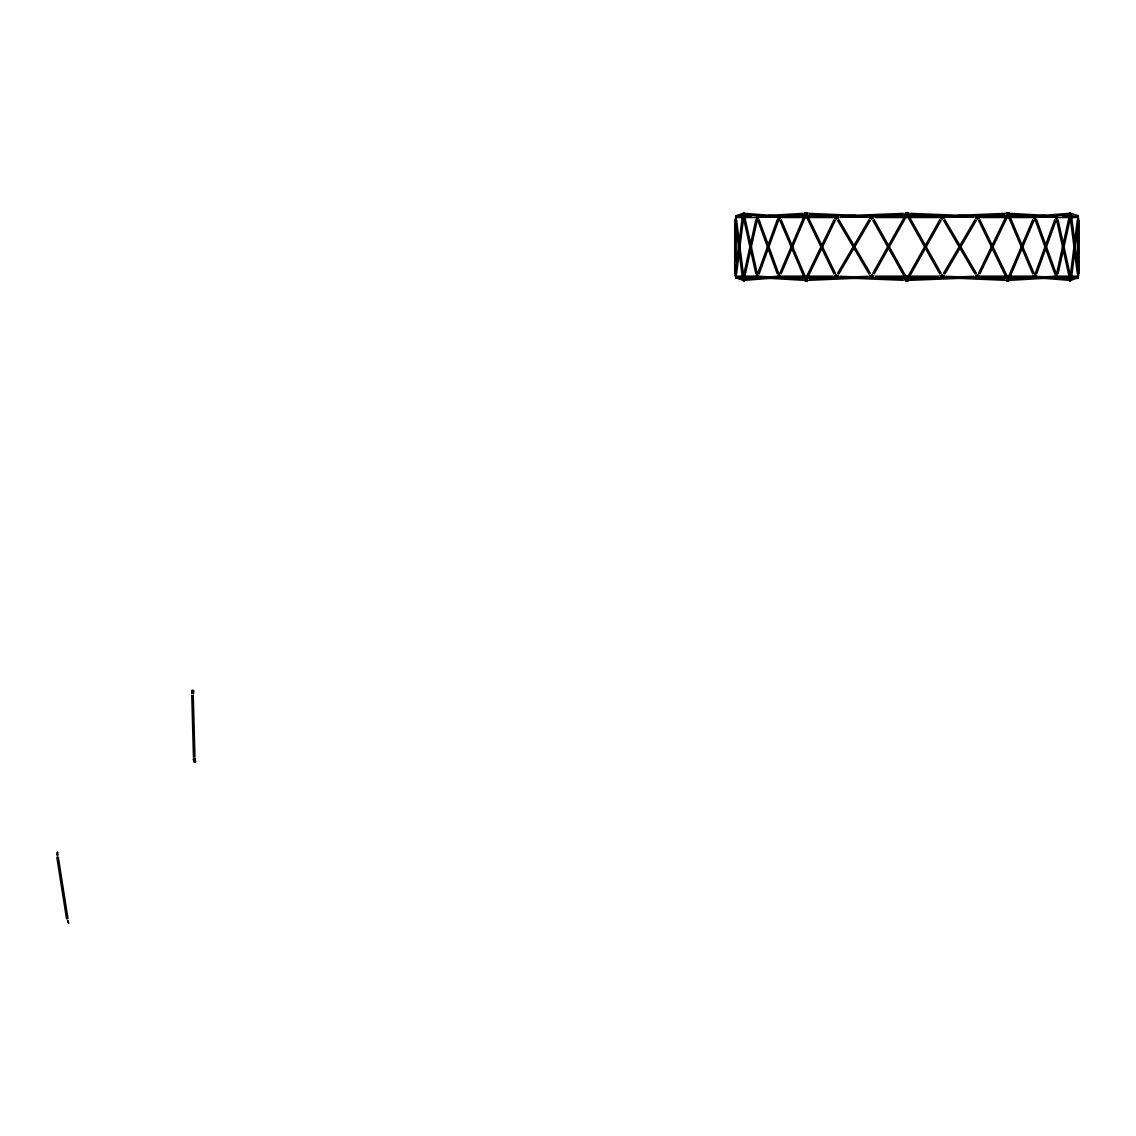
<?xml version="1.0" encoding="UTF-8"?>
<svg xmlns="http://www.w3.org/2000/svg" width="1136" height="1136" viewBox="0 0 1136 1136"><rect width="100%" height="100%" fill="white"/><g stroke="black" fill="none" stroke-linecap="round" stroke-linejoin="round"><path stroke-width="1.5" d="M743.285 279.073L743.413 278.334M743.313 279.115L744.265 278.576C741.609 279.271 744.96 282.963 744.279 279.328M1070.396 216.138C1069.743 207.973 1070.069 218.751 1070.581 214.25M1070.694 214.037L1070.865 215.102L1070.41 213.454M743.271 215.315L743.37 216.124L743.966 215.229M743.753 214.363C743.37 215.457 744.534 210.515 743.498 216.01M1070.623 278.363L1070.197 278.05M1070.254 279.825L1069.629 280.308L1069.998 278.533M1070.538 213.17C1068.891 211.594 1070.098 215.215 1070.197 215.627M743.512 216.138L743.91 212.773L743.356 216.124M1069.714 280.436L1069.587 279.584M1069.771 280.138L1070.538 277.553L1070.197 280.663M736.142 215.726L735.674 218.68M743.64 280.791L743.611 279.697M1078.036 275.665C1079.342 272.739 1076.729 283.105 1078.447 274.77L1077.78 278.164L1078.405 276.261M57.453 855.649L57.467 852.369L57.581 855.536M744.265 214.548C745.131 212.858 743.029 212.262 743.327 214.25M743.086 214.832C742.717 213.923 744.946 212.475 743.498 213.085M1070.14 280.933L1070.907 278.561L1070.538 280.62L1069.629 280.606L1070.453 280.493M736.029 276.091L736.014 278.206L735.475 274.77L736.085 278.192L735.844 275.778M735.645 277.184L735.461 274.77L735.972 278.206L736.057 276.389L743.2 278.845M736.128 276.857L735.716 277.511M1078.121 218.268L1077.965 215.485L1078.419 218.907L1077.908 215.812L1077.78 216.82M1070.623 214.605C1073.279 217.842 1078.66 215.386 1078.405 217.416M1078.163 217.459L1078.078 216.365M835.173 216.82L835.173 216.564A1.718 1.519 -68.2 0 0 834.889 215.769L837.53 216.025A1.647 1.463 -68.2 0 1 837.317 217.729L836.877 218.226A1.718 1.562 -69.6 0 0 836.394 218.907L835.258 216.38M870.02 217.572A1.718 1.647 -53.7 0 0 870.247 217.047L870.275 216.479A1.718 1.647 -53.7 0 0 870.077 215.726L872.86 216.067M943.704 277.695A1.661 1.59 -53.7 0 1 943.59 277.17L943.647 276.659M941.034 277.61L943.86 277.965A1.718 1.647 -53.7 0 1 943.633 277.198L943.633 276.943M744.137 280.294L743.356 277.553L744.478 280.223M1069.771 213.341L1070.084 214.903M735.972 216.209L735.929 217.927M735.83 218.126L735.603 218.936L735.83 216.337M735.659 218.396L735.801 216.578L736.043 217.445M1078.391 275.721L1078.007 277.638L1078.405 275.295M1078.263 276.233L1077.624 277.638M735.872 216.593L735.858 217.8M743.285 214.775L736.1 217.331M1006.482 278.817A1.661 1.349 -71.1 0 1 1006.567 279.328L1006.595 279.868A1.661 1.349 -71.1 0 1 1006.382 280.379M744.265 280.422C742.901 282.126 742.93 275.863 743.867 278.334M780.489 217.075L780.531 216.564A1.718 1.179 -76.3 0 1 780.744 215.741M806.858 214.917L806.716 215.059A1.647 1.278 -72.8 0 0 807.029 213.057L804.728 213.057A1.775 1.377 -72.8 0 1 804.984 213.866L804.927 214.335A1.775 1.377 -72.8 0 1 804.572 215.215A1.661 1.278 -72.8 0 0 804.927 214.335M1008.995 280.351A1.661 1.278 -72.8 0 1 1008.924 279.839L1008.924 279.584M1033.533 276.63L1033.476 277.141A1.647 1.122 -79 0 0 1033.547 277.738A1.647 1.037 -77 0 1 1033.987 275.736L1034.342 275.423A1.718 1.164 -79 0 0 1034.64 274.742L1035.336 277.34A1.647 1.122 -79 0 1 1034.172 278.206L1033.32 275.75L1034.129 278.192M871.937 215.457L873.456 217.927A1.661 1.619 -52.8 0 0 872.618 217.998L872.164 218.254A1.718 1.676 -52.8 0 0 871.681 218.936L870.417 216.323M943.491 277.354L943.547 277.17A1.647 1.605 -52.8 0 1 941.758 278.178L940.452 275.75A1.718 1.676 -52.8 0 0 941.261 275.707L944.087 275.949A1.661 1.59 -53.7 0 0 943.689 276.687M735.603 276.971L736.114 277.525M735.915 276.602L735.603 274.742M1078.206 218.552L1078.036 215.84L1078.362 217.061M1077.652 216.181L1078.348 217.359M1055.543 276.943L1055.443 276.659A1.661 0.866 -78.2 0 0 1055.401 276.162M1077.851 277.596L1077.95 277.88M743.285 278.59L743.768 280.99M1070.368 280.308L1070.396 277.539L1069.416 280.62M1078.277 274.742L1077.794 278.192L1078.362 276.091M192.367 693.074A1.718 1.406 89.4 0 0 191.728 693.329L192.012 690.432M191.728 693.329L191.927 690.518A1.647 1.349 89.4 0 1 193.603 690.716L193.39 693.528M1078.405 218.524L1077.823 215.485L1078.433 217.572M837.97 215.954A1.661 1.519 -64.8 0 0 837.814 216.479L837.871 217.019A1.661 1.519 -64.8 0 0 838.027 217.516M838.027 276.162A1.661 1.519 64.8 0 0 837.871 276.659L837.814 277.198A1.661 1.519 64.8 0 0 837.97 277.724M977.67 218.68A1.661 1.491 71.6 0 1 977.968 218.268L978.508 217.771A1.647 1.505 64.8 0 0 978.479 216.067L975.781 215.698A1.718 1.576 64.8 0 1 976.094 216.479L976.037 217.019A1.718 1.576 64.8 0 1 975.781 217.771L978.408 217.913A1.661 1.491 71.6 0 1 979.104 217.927L977.556 215.471M976.122 216.735L976.094 216.99A1.661 1.519 64.8 0 1 975.938 217.487M873.158 216.82L873.158 216.536A1.718 1.676 -44.6 0 1 873.513 215.755M943.704 215.925A1.718 1.647 53.7 0 0 943.59 216.479L943.647 217.019A1.718 1.647 53.7 0 0 944.059 217.743A1.718 1.661 56.6 0 0 943.235 217.956L940.395 217.814A1.661 1.619 44.6 0 0 940.75 217.047L940.75 216.536A1.661 1.619 44.6 0 0 940.58 216.025M905.463 214.335L905.463 213.809A1.661 1.633 -11.1 0 0 905.136 213.071L908.062 213.199M908.062 278.76A1.647 1.619 11.1 0 1 908.062 280.478L905.122 280.62A1.661 1.633 11.1 0 0 905.463 279.839L905.463 279.328A1.661 1.633 11.1 0 0 905.293 278.817M757.3 274.77L758.266 277.354A1.647 0.781 80.8 0 1 757.698 278.206L758.507 275.821A1.775 0.909 80.3 0 1 758.053 275.693L757.684 275.452A1.661 0.838 80.3 0 1 757.456 275.026M1070.566 280.081L1070.865 278.718L1069.643 278.576L1069.97 280.975L1069.686 279.783M778.657 217.899L778.501 217.729A1.647 1.122 -76.3 0 1 778.685 216.01L778.842 215.84A1.647 1.122 -76.3 0 0 778.657 217.899A1.661 1.079 -79 0 0 778.16 217.856A1.661 1.051 -77 0 0 778.472 217.033L778.458 216.479A1.718 1.093 -77 0 0 778.387 215.698L780.29 215.925A1.647 1.037 -77 0 1 779.921 217.942L779.566 218.254A1.718 1.164 -79 0 0 779.154 218.907A1.661 1.079 -79 0 0 778.941 218.254L778.572 217.956A1.718 1.122 -79 0 0 778.046 217.828A1.718 1.093 -77 0 0 778.373 217.019M1035.464 277.724A1.661 1.051 -77 0 1 1035.45 277.198L1035.421 276.659M735.12 273.549L742.234 217.132M736.582 273.748L743.682 217.331M1070.226 276.346L1074.102 245.575M1074.528 242.153L1077.326 219.93M1071.674 276.545L1074.699 252.604M1075.125 249.182L1078.135 225.255M756.548 217.8L757.982 217.899A1.647 0.767 -78.8 0 0 758.323 215.883L756.888 215.769A1.775 0.824 -78.8 0 1 756.917 216.578L756.832 217.047A1.775 0.824 -78.8 0 1 756.519 217.899L758.039 215.485A1.647 0.838 -80.3 0 0 757.016 216.564L757.357 218.907A1.775 0.909 -80.3 0 1 757.698 218.197L757.982 217.899A1.775 0.909 -80.3 0 1 758.436 217.771L757.996 215.471M1056.906 277.298L1057.076 276.63A1.775 0.824 -78.8 0 1 1057.247 275.75M871.596 215.471L869.864 217.828L872.533 217.913A1.647 1.576 -53.7 0 0 872.803 215.925L872.803 215.925M941.375 275.764L941.275 275.665A1.661 1.619 -52.8 0 1 940.509 275.778M744.279 214.335L744.435 213.625M758.479 216.763L758.521 216.507A1.718 0.895 -78.2 0 1 758.791 215.684L757.073 216.053A1.647 0.852 -78.2 0 0 756.874 217.771L757.187 218.126M1055.571 276.687A1.718 0.895 -78.2 0 0 1055.472 275.949L1056.949 275.679A1.718 0.824 -80.8 0 0 1057.332 275.764L1056.267 278.221A1.647 0.781 -80.8 0 1 1055.642 277.354L1055.429 276.914M745.074 278.817L758.294 277.653M780.361 277.184L780.418 277.113A1.775 1.221 76.3 0 0 780.673 277.78M1035.407 215.741A1.661 1.051 77 0 0 1035.336 216.493L1035.535 216.99A1.718 1.093 77 0 0 1035.876 217.714A1.718 1.122 79 0 0 1035.35 217.927L1035.081 218.098A1.718 1.122 79 0 0 1034.839 218.907L1033.618 216.38M1077.922 215.499L1078.078 218.126M978.849 276.63L978.735 277.113A1.661 1.477 -68.2 0 0 978.834 277.638M757.03 277.979A1.775 0.824 78.8 0 0 757.059 277.17L757.357 274.77A1.775 0.909 80.3 0 0 757.769 275.395M756.888 276.886L757.485 274.742M1057.005 215.67A1.775 0.824 78.8 0 0 1056.977 216.451L1056.892 216.564A1.647 0.838 80.3 0 0 1055.869 215.485L1057.204 217.927A1.718 0.824 80.8 0 0 1056.835 217.998L1056.863 217.942A1.647 0.852 78.2 0 0 1056.636 215.925L1056.835 216.053A1.647 0.852 78.2 0 1 1057.034 217.771L1056.636 218.268A1.718 0.824 80.8 0 0 1056.48 218.936L1056.892 216.564A1.718 0.795 78.8 0 1 1056.878 215.755L1055.117 215.726A1.718 0.895 78.2 0 1 1055.387 216.507L1056.608 218.907M1056.551 218.907L1056.906 216.38M743.356 214.065L743.64 213.128M743.37 276.275L750.172 245.49M750.939 242.082L755.852 219.844M744.79 276.616L757.272 220.199M1056.636 273.478L1069.104 217.061M1058.056 273.833L1070.538 217.402M1035.478 276.943L1035.535 276.687A1.661 1.051 -77 0 1 1035.876 275.963L1033.987 275.736A1.718 1.164 -79 0 1 1033.291 275.778A1.718 1.179 -76.3 0 1 1033.419 276.616L1033.377 277.113A1.718 1.179 -76.3 0 1 1033.121 277.809M836.281 274.77L837.757 277.17A1.647 1.477 71.6 0 1 837.417 277.766A1.647 1.463 68.2 0 0 837.275 275.764L837.346 275.934M780.276 277.61L780.176 277.78A1.647 1.079 79 0 0 780.318 277.127M735.787 275.736L735.929 276.36M807.142 280.138L807.341 279.328A1.661 1.349 71.1 0 1 807.341 278.845M1006.766 213.54L1008.072 216.124A1.775 1.406 75.3 0 1 1008.427 215.428L1008.74 215.201A1.775 1.406 75.3 0 1 1009.478 215.059L1007.859 212.688M1034.257 215.457L1033.32 217.927A1.718 1.164 79 0 1 1034.016 217.998L1035.876 217.714L1034.442 215.471L1035.762 217.856A1.661 1.079 79 0 0 1035.237 217.97A1.647 1.122 76.3 0 0 1035.038 215.883L1035.223 216.01A1.647 1.122 76.3 0 1 1035.407 217.729L1034.967 218.254A1.661 1.079 79 0 0 1034.782 218.666M1035.464 216.493L1034.754 218.907A1.718 1.164 79 0 0 1034.356 218.268L1033.902 218.013A1.647 1.037 77 0 1 1033.618 215.925L1035.521 215.698A1.718 1.093 77 0 0 1035.436 216.451L1034.64 218.936L1033.476 216.564A1.718 1.179 76.3 0 0 1033.164 215.769L1035.137 215.854M743.824 214.903L744.208 213.738M1069.842 279.073L1070.907 278.604M835.017 277.809A1.718 1.519 68.2 0 0 835.187 277.141L836.451 274.742A1.718 1.562 69.6 0 0 836.891 275.409L837.346 275.693A1.661 1.505 69.6 0 0 837.786 275.849M743.157 215.059C742.83 212.489 746.04 213.213 743.043 215.102M1069.899 280.961L1070.538 278.448M757.755 273.449L777.28 219.674M759.104 274.003L778.643 220.214M837.63 277.354L837.757 277.17A1.718 1.576 64.8 0 0 838.027 277.695M976.264 216.323L976.151 216.507A1.661 1.519 64.8 0 0 975.881 215.982M1035.265 273.449L1054.804 219.674M1036.614 274.003L1056.153 220.214M908.516 215.073A1.718 1.704 6.7 0 0 907.948 215.187L907.479 215.485A1.718 1.704 6.7 0 0 906.982 216.124L905.648 213.54M905.846 278.774L908.772 278.604A1.661 1.633 -11.1 0 0 908.445 279.342L908.26 280.138M873.002 277.298L873.186 276.602A1.718 1.676 44.6 0 1 873.485 275.835A1.775 1.732 52.8 0 1 872.604 275.65L872.377 275.565M941.971 215.457L940.452 217.927A1.718 1.676 52.8 0 1 941.275 218.013L944.087 217.714L942.468 215.485A1.647 1.59 56.6 0 0 940.807 216.564L940.906 216.38M57.311 855.039L57.425 852.256M804.828 280.436A1.718 1.335 72.8 0 0 804.899 279.896L805.949 277.539M806.347 281.004L807.511 278.547A1.718 1.392 74.6 0 1 806.716 278.462L806.347 278.221A1.718 1.392 74.6 0 1 805.836 277.539A1.661 1.306 75.3 0 1 805.495 278.221L805.339 278.363M1008.867 214.903L1006.382 215.102L1007.348 212.702A1.647 1.335 74.6 0 1 1008.882 213.724L1008.967 213.696A1.775 1.377 72.8 0 1 1009.18 212.943L1006.851 213.199M1008.995 213.213A1.775 1.377 72.8 0 0 1008.91 213.767L1007.944 216.138A1.661 1.349 74.6 0 0 1007.561 215.457L1007.092 215.229M757.272 215.925L757.144 215.897A1.647 0.852 -78.2 0 0 757.045 217.942A1.718 0.824 -80.8 0 0 756.69 217.927L757.584 215.485M757.3 218.907L758.266 216.323A1.647 0.781 -80.8 0 0 757.698 215.471A1.647 0.781 -80.8 0 1 758.408 216.507L758.465 217.019A1.718 0.895 -78.2 0 0 758.564 217.743L756.917 217.913M757.428 218.936L758.337 216.536M1055.358 277.724A1.661 0.866 -78.2 0 0 1055.514 277.198L1056.608 274.77A1.718 0.824 -80.8 0 0 1056.75 275.409M778.501 275.934L778.657 275.764A1.647 1.122 76.3 0 0 778.87 277.795L778.685 277.667M1035.35 217.885L1033.277 217.814M779.807 273.393L803.791 216.976M781.17 273.904L805.154 217.487M905.463 214.321A1.661 1.633 -11.1 0 1 905.136 215.045L908.062 214.903M906.429 278.192L905.96 278.618A1.647 1.619 -11.1 0 0 905.946 280.606L908.772 280.62A1.775 1.747 -11.1 0 1 908.431 279.811M1008.754 276.19L1032.738 219.759M1010.117 276.701L1034.101 220.285M978.65 277.298L978.792 276.602A1.661 1.477 -68.2 0 1 979.161 275.863A1.718 1.548 -71.6 0 1 978.352 275.65L978.153 275.551M807.384 279.811A1.775 1.448 71.1 0 0 807.753 280.592L805.41 280.606A1.647 1.349 71.1 0 1 805.183 278.59L805.58 278.192M804.842 279.357A1.718 1.335 72.8 0 0 804.501 278.604L806.858 278.76A1.647 1.278 72.8 0 1 807.057 280.478L807.029 280.606A1.647 1.278 72.8 0 0 806.801 278.59L806.617 278.334M1008.796 215.059L1008.725 215.073A1.647 1.349 71.1 0 0 1008.498 213.057L1008.683 213.185M805.012 213.54L805.949 216.138A1.775 1.448 -74.6 0 1 806.446 215.457L806.816 215.229M805.055 213.554L805.026 213.724A1.647 1.335 -74.6 0 1 806.574 212.716L807.511 215.13L805.026 214.903M1008.839 280.123L1007.944 277.539A1.718 1.392 -74.6 0 1 1007.547 278.235L1007.092 278.448A1.718 1.392 -74.6 0 1 1006.453 278.59A1.718 1.406 -71.1 0 1 1006.652 279.357M1056.835 277.624L1056.693 277.795A1.647 0.852 -78.2 0 0 1056.863 275.736L1055.344 275.934M804.529 278.561A1.661 1.306 75.3 0 0 805.168 278.476L805.026 278.774A1.647 1.349 71.1 0 0 805.225 280.493L805.325 280.635M806.759 276.133L834.051 219.717M808.079 276.758L835.386 220.327M978.522 273.336L1005.829 216.919M979.857 273.961L1007.149 217.544M1070.495 215.329L1069.658 215.13L1069.814 212.702M1055.912 275.934L1057.36 275.878A1.718 0.795 -78.8 0 0 1057.076 276.588L1056.863 277.113A1.775 0.824 -78.8 0 0 1056.892 277.88L1055.117 277.951A1.661 0.866 -78.2 0 0 1055.387 277.184L1056.48 274.742L1057.02 277.127A1.718 0.795 -78.8 0 0 1057.02 277.894L1068.834 278.817M836.82 278.206L838.112 275.821A1.718 1.562 69.6 0 1 837.346 275.707M975.796 217.856L977.258 215.457M779.324 215.471L778.046 217.828L779.921 217.942A1.718 1.164 -79 0 1 780.517 217.885A1.718 1.179 -76.3 0 1 780.375 217.033L780.432 216.536A1.647 1.079 -79 0 0 778.472 216.337L779.268 218.936M1034.726 274.742L1033.476 277.113L1034.839 274.77A1.775 1.164 -79 0 0 1035.024 275.409L1035.223 275.693A1.718 1.122 -79 0 0 1035.762 275.821L1034.513 278.192L1035.862 275.849M871.667 274.742L870.332 277.184A1.661 1.59 53.7 0 1 870.077 277.937L872.86 277.61M871.937 278.221L873.428 275.778A1.718 1.676 52.8 0 1 872.604 275.679L869.807 275.949A1.718 1.647 53.7 0 1 870.219 276.687L870.275 277.198A1.661 1.59 53.7 0 1 870.162 277.724M870.417 277.354L870.361 277.17A1.647 1.605 52.8 0 0 872.136 278.178L873.456 275.75L870.602 275.934M942.227 218.936L943.491 216.323M905.846 213.199L908.772 213.057A1.718 1.69 11.1 0 0 908.445 213.781L908.26 213.54M907.934 280.649L907.948 280.606A1.647 1.619 11.1 0 0 907.948 278.59L907.479 278.192M943.618 216.394A1.775 1.704 53.7 0 1 943.86 215.599L941.034 216.067A1.647 1.576 53.7 0 0 941.247 217.771L941.744 218.254A1.718 1.676 52.8 0 1 942.269 218.964M807.142 213.54L807.185 213.696A1.775 1.448 -71.1 0 1 807.682 212.957A1.661 1.349 -71.1 0 0 807.313 213.795L805.836 216.124A1.661 1.306 -75.3 0 0 805.58 215.485M1008.03 280.961L1007.959 280.961A1.647 1.292 -75.3 0 1 1006.638 279.953L1008.072 277.553A1.718 1.363 -75.3 0 0 1008.385 278.206L1008.74 278.476A1.718 1.363 -75.3 0 0 1009.393 278.561L1007.859 280.99M872.803 273.293L904.497 216.877M874.081 274.017L905.761 217.587M908.133 276.091L939.827 219.66M909.411 276.801L941.105 220.384M757.187 275.551L757.087 275.665A1.775 0.852 80.8 0 1 756.562 275.764L757.669 278.178A1.647 0.781 80.8 0 0 758.408 277.17L758.465 276.659A1.718 0.895 78.2 0 1 758.564 275.934L757.272 275.409A1.775 0.852 80.8 0 0 757.343 274.699L758.408 277.17A1.718 0.895 78.2 0 0 758.663 277.965M836.337 215.471L834.733 217.899A1.661 1.491 -71.6 0 1 835.485 217.998L838.169 217.743A1.718 1.576 -64.8 0 1 837.814 216.99M836.21 215.499L836.139 215.485A1.647 1.477 -71.6 0 1 837.757 216.507L836.281 218.907A1.661 1.491 -71.6 0 0 835.869 218.254L835.4 217.771M906.741 212.688L905.151 215.13A1.718 1.704 -6.7 0 1 906.003 215.215L908.772 215.073A1.718 1.69 11.1 0 1 908.445 214.292M906.926 216.138L908.346 213.696A1.647 1.633 -6.7 0 0 906.571 212.716L906.571 212.716M905.648 280.138L906.968 277.539M907.153 280.99L908.757 278.547A1.775 1.761 -6.7 0 1 907.891 278.434M977.698 278.178L979.175 275.778M837.516 273.35L869.125 219.575M838.78 274.103L870.389 220.327M943.519 273.35L975.128 219.575M944.783 274.103L976.392 220.327M804.913 280.351A1.661 1.278 72.8 0 0 804.984 279.839L804.927 279.328A1.661 1.278 72.8 0 0 804.728 278.817M1035.223 277.667L1035.066 277.837A1.647 1.122 -76.3 0 0 1035.237 275.764L1035.407 275.934M835.4 216.053L838.169 215.726A1.718 1.576 -64.8 0 0 837.814 216.436M978.508 275.906L978.366 275.721A1.647 1.505 -64.8 0 1 978.352 277.752L978.508 277.624M873.002 216.38L871.553 218.936A1.661 1.605 -56.6 0 0 871.113 218.254L870.886 218.069M944.044 275.849A1.718 1.661 -56.6 0 1 943.221 275.721L942.795 275.423A1.718 1.661 -56.6 0 1 942.355 274.756L940.892 277.298M940.849 277.127L942.383 274.77M942.312 278.206L944.016 275.821M870.701 275.707A1.718 1.661 56.6 0 1 869.892 275.821L871.397 278.206A1.647 1.59 56.6 0 0 873.073 277.127L871.553 274.742A1.718 1.661 56.6 0 1 871.142 275.409L870.659 275.721A1.661 1.605 56.6 0 1 870.148 275.849M1009.066 279.357A1.661 1.278 -72.8 0 1 1009.393 278.618L1007.05 278.76A1.647 1.278 -72.8 0 0 1006.851 280.478L1009.18 280.62A1.718 1.335 -72.8 0 1 1009.009 279.868L1008.981 279.328A1.661 1.278 -72.8 0 1 1009.166 278.817M870.701 215.854L870.602 216.01A1.647 1.605 -44.6 0 0 870.602 217.729L870.744 217.927A1.647 1.605 -44.6 0 1 870.73 215.883L873.513 215.797M943.292 277.653L940.423 277.908M805.225 213.185L807.753 213.085M1006.51 279.839A1.661 1.349 -71.1 0 1 1006.169 280.578L1008.569 280.635A1.647 1.349 -71.1 0 0 1008.725 278.59L1008.867 278.774A1.647 1.349 -71.1 0 1 1008.683 280.493L1008.64 280.478M942.795 218.254L943.306 217.729A1.647 1.605 44.6 0 0 943.306 216.01L940.395 215.797M976.548 275.934L976.69 275.75A1.775 1.619 -69.6 0 1 975.753 275.892L977.031 278.192M872.76 277.795L872.803 277.752A1.647 1.576 53.7 0 0 872.576 275.736L872.675 275.892M870.701 275.792L870.744 275.75A1.647 1.605 44.6 0 0 870.73 277.795L870.616 277.653M193.574 690.731L193.305 693.528A1.661 1.363 89.4 0 0 192.722 693.13L192.282 693.074A1.661 1.363 89.4 0 0 191.842 693.201M870.219 217.075A1.775 1.704 -53.7 0 1 869.793 217.828L872.675 217.785A1.647 1.576 -53.7 0 0 872.846 216.053M780.361 276.559A1.775 1.221 76.3 0 1 780.531 275.778A1.775 1.207 79 0 1 779.878 275.665L779.963 275.892M757.045 275.736L757.059 275.565A1.647 0.852 78.2 0 0 757.272 277.752L758.777 277.951M978.366 217.956L978.408 217.913A1.647 1.505 64.8 0 0 978.352 215.925L975.739 215.726M756.888 277.127L756.931 277.085A1.647 0.838 80.3 0 0 757.911 278.206L758.379 275.849A1.718 0.866 80.3 0 1 757.939 275.721L757.811 275.608M778.813 275.579L778.572 275.721A1.718 1.122 79 0 1 778.046 275.849L779.466 278.206M757.045 277.113L756.832 276.63A1.718 0.795 78.8 0 0 756.548 275.878L757.982 275.764A1.647 0.767 78.8 0 1 758.323 277.795L758.323 277.795M804.515 278.561L806.049 280.99A1.647 1.292 75.3 0 0 807.27 279.953L807.27 279.953A1.718 1.406 71.1 0 0 807.668 280.62M835.684 275.565L835.926 275.409A1.661 1.491 71.6 0 0 836.337 274.756M194.923 759.26A1.661 1.25 59 0 1 194.526 759.373L194.1 759.331A1.718 1.292 59 0 1 193.432 758.947L193.787 761.589A1.647 1.235 59 0 0 195.463 761.773L195.193 759.089M976.974 275.423A1.661 1.505 -69.6 0 0 977.329 275.011A1.661 1.505 -69.6 0 1 977.031 275.452L976.562 275.693A1.661 1.505 -69.6 0 1 976.065 275.821M743.285 279.626L743.654 280.606L743.327 279.428M870.332 216.536L870.361 216.507A1.647 1.605 -52.8 0 1 872.136 215.499L872.164 215.485M1006.879 213.057L1006.965 213.043A1.647 1.278 72.8 0 0 1007.107 215.073L1009.407 215.073M941.503 275.551L941.744 275.423A1.718 1.676 -52.8 0 0 942.255 274.756L943.576 277.184M1033.618 215.925L1033.632 216.067A1.647 1.037 77 0 0 1033.945 217.785L1033.987 217.942M736.014 275.849L736 277.979M744.123 280.166L743.981 279.271M1056.991 216.536L1057.076 217.047A1.775 0.824 78.8 0 0 1057.36 217.8L1055.926 217.899A1.647 0.767 78.8 0 1 1055.585 215.883L1057.02 215.769M1056.92 217.956L1055.344 217.743A1.718 0.895 78.2 0 0 1055.443 217.047L1055.387 216.507A1.647 0.781 80.8 0 1 1056.239 215.499L1057.332 217.899M67.762 920.572L68.671 923.284L67.45 920.231M1006.936 280.649L1006.965 280.635A1.647 1.278 -72.8 0 1 1007.107 278.59L1007.192 278.618M907.337 280.99L907.38 280.961A1.647 1.633 -6.7 0 1 905.562 279.953L905.562 279.981M780.219 215.883L780.276 216.067A1.647 1.037 -77 0 1 779.963 217.785L779.921 217.942M1008.882 279.953L1008.967 279.981A1.647 1.335 -74.6 0 1 1007.334 280.961L1006.397 278.547L1008.796 278.618M872.533 217.956L872.576 217.942A1.718 1.676 -52.8 0 1 873.485 217.899L872.107 215.485M941.375 275.721L941.332 275.736A1.647 1.576 -53.7 0 0 941.105 277.752L941.148 277.795M735.603 215.939L742.717 213.44M1077.808 276.346L1070.637 278.959L1070.538 277.681M1071.191 280.237L1078.305 277.724M1034.271 278.192A1.647 1.122 -79 0 0 1035.35 277.17L1035.464 277.184M1057.02 277.127L1056.892 277.113A1.647 0.838 -80.3 0 1 1055.869 278.192L1056.366 278.192A1.647 0.781 -80.8 0 1 1055.5 277.17L1055.628 277.184M836.65 215.457L836.877 215.471A1.647 1.491 -69.6 0 0 835.216 216.564L835.116 217.075A1.718 1.519 -68.2 0 1 834.676 217.842L837.275 217.899A1.661 1.505 -69.6 0 1 837.843 217.842M758.195 215.854L758.223 216.01A1.647 0.767 -78.8 0 1 757.925 217.729L757.911 217.927M1034.03 215.499L1034.129 215.485A1.647 1.122 79 0 1 1035.35 216.507L1035.421 216.536M905.562 213.724A1.647 1.633 6.7 0 1 907.337 212.716L908.757 215.13M908.062 278.774L905.136 278.576L906.571 280.961A1.647 1.633 6.7 0 0 908.346 279.953L906.926 277.539A1.775 1.761 6.7 0 1 906.4 278.249M806.489 280.99L806.56 280.961A1.647 1.335 74.6 0 1 805.026 279.953L804.884 279.612M977.088 215.457L977.031 215.471A1.647 1.491 69.6 0 1 978.692 216.564L978.735 216.82M779.651 278.221L779.85 278.178A1.647 1.079 79 0 1 778.359 277.354M1007.959 212.716L1008.03 212.702A1.647 1.292 75.3 0 0 1006.638 213.724L1006.666 213.738M778.558 277.695A1.661 1.051 77 0 0 778.572 277.17L779.268 274.742L778.444 277.184A1.718 1.093 77 0 1 778.387 277.965L780.29 277.752A1.647 1.037 77 0 0 779.921 275.736L778.018 275.949A1.775 1.122 77 0 1 778.387 276.715L778.572 277.34M978.039 218.254A1.718 1.548 71.6 0 0 977.627 218.907L976.151 216.507A1.647 1.477 71.6 0 1 977.698 215.499L977.769 215.485M1056.239 215.499L1056.31 215.485A1.647 0.781 80.8 0 0 1055.642 216.323L1055.571 216.99M1036.501 215.911L1068.564 213.412M1036.77 217.359L1068.834 214.846M765.323 277.241L777.138 276.318M745.344 280.265L777.407 277.766M978.408 275.764L975.739 275.934A1.718 1.576 -64.8 0 1 976.037 276.659L976.094 277.198A1.718 1.576 -64.8 0 1 975.938 277.724M910.248 280.308L972.26 277.837M768.433 215.4L803.28 213.398M759.842 217.374L777.265 216.365M785.984 215.868L803.408 214.86M1010.5 278.817L1054.066 276.304M1010.614 280.28L1054.18 277.766M778.771 215.854L780.844 215.797M778.558 217.885L780.631 217.814M957.818 215.386L1004.664 213.398M945.677 217.374L968.227 216.408M975.171 216.11L1004.664 214.86M809.244 278.817L868.231 276.304M809.244 280.28L868.231 277.766M1033.277 275.849L1035.35 275.792M839.887 215.911L903.276 213.398M839.973 217.374L903.347 214.86M944.002 277.496L910.163 278.817M952.806 277.141L973.935 276.304M979.019 215.769L976.463 215.84L978.948 215.797M834.676 275.878L837.275 275.764M870.701 217.885L873.513 217.814A1.718 1.676 -44.6 0 1 873.186 217.061L873.144 216.791M940.75 276.644A1.718 1.676 -44.6 0 0 940.423 275.878L943.306 275.934M940.395 277.88L943.207 277.823A1.647 1.605 -44.6 0 0 943.178 275.764L943.207 275.792M743.526 280.635L744.435 280.507M1006.155 213.085L1008.569 213.043M806.801 215.073L804.501 215.073L805.949 212.716A1.647 1.292 -75.3 0 1 807.27 213.724M805.112 278.618L807.526 278.576M741.41 216.053L751.18 216.053M782.093 216.053L833.242 216.053M875.345 216.053L938.563 216.053M980.666 216.053L1031.815 216.053M1062.728 216.053L1072.498 216.053M736.653 217.516L756.193 217.516M782.164 217.516L833.313 217.516M875.345 217.516L938.563 217.516M980.595 217.516L1031.744 217.516M1057.715 217.516L1077.255 217.516M736.653 276.162L756.193 276.162M782.164 276.162L833.313 276.162M875.345 276.162L938.563 276.162M980.595 276.162L1031.744 276.162M1057.715 276.162L1077.255 276.162M736.526 277.624L756.065 277.624M783.854 277.624L833.242 277.624M875.345 277.624L938.563 277.624M980.666 277.624L1030.054 277.624M1057.843 277.624L1077.368 277.624M905.463 279.399A1.775 1.747 11.1 0 0 905.122 278.604L907.948 278.618M1006.155 280.592L1008.498 280.606M804.728 280.62L807.029 280.606M910.163 214.86L973.935 217.374M940.423 217.8L943.207 217.885M870.701 277.823L873.513 277.88M979.218 275.878L976.633 275.764A1.647 1.463 -68.2 0 0 976.42 277.795A1.647 1.477 -71.6 0 1 976.151 277.17L977.627 274.77A1.718 1.548 -71.6 0 0 978.039 275.423L978.224 275.565M974.021 215.911L910.248 213.369M839.973 276.304L861.088 277.141M873.414 277.624L903.347 278.817M841.648 277.837L903.276 280.28M1033.064 215.797L1035.038 215.883M809.244 213.398L856.09 215.386M809.244 214.86L836.991 216.039M845.667 216.408L868.231 217.374M945.677 276.304L1004.664 278.817M945.677 277.766L1004.664 280.28M778.558 275.792L780.631 275.849L779.779 278.192A1.647 1.122 79 0 1 778.501 277.184L778.43 276.943M1010.614 213.398L1045.475 215.4M1010.5 214.86L1027.924 215.868M1036.643 216.365L1054.066 217.374M942.312 215.471L944.016 217.856M759.842 276.304L803.408 278.817M759.714 277.766L803.28 280.28M1057.02 277.908L1055.585 277.795A1.647 0.767 -78.8 0 1 1055.926 275.764M835.556 275.736A1.647 1.505 64.8 0 0 835.556 277.752A1.647 1.491 69.6 0 1 835.159 277.127L835.116 276.602A1.718 1.519 68.2 0 0 834.747 275.849A1.661 1.491 71.6 0 0 835.542 275.665L838.169 275.934A1.718 1.576 64.8 0 0 837.814 276.687M835.5 275.764L838.112 275.949M745.344 213.412L777.407 215.911M745.074 214.846L777.138 217.359M1036.77 276.318L1048.585 277.241M1036.501 277.766L1068.564 280.265M941.971 278.221L940.48 275.778M779.651 215.457L780.588 217.927M942.468 278.192L942.525 278.206A1.647 1.59 -56.6 0 1 940.807 277.113L940.722 276.602M743.569 278.064L743.129 278.987M1078.107 215.854L1078.277 217.743M1055.642 215.84L1055.685 216.01A1.647 0.767 78.8 0 0 1055.969 217.729L1055.997 217.927A1.775 0.909 80.3 0 0 1055.529 217.828L1055.997 215.457L1055.401 217.856A1.775 0.909 80.3 0 1 1055.855 217.984L1056.097 218.069M1071.191 213.44L1078.305 215.939M735.603 277.724L742.717 280.237M1055.5 216.507L1055.628 216.493A1.661 0.866 78.2 0 0 1055.358 215.954M905.846 214.903L906.429 215.485A1.718 1.704 -6.7 0 1 906.968 216.138M943.178 215.883L943.207 215.854A1.647 1.605 44.6 0 1 943.178 217.899M870.914 218.098L870.659 217.956A1.661 1.605 -56.6 0 0 869.92 217.856L871.44 215.485A1.647 1.59 -56.6 0 1 873.073 216.55L873.087 216.593M805.424 215.329L805.183 215.073A1.647 1.349 -71.1 0 1 805.41 213.057L805.396 213.014M807.029 213.057L807.057 213.199A1.647 1.278 -72.8 0 1 806.816 214.903M943.547 216.507L943.576 216.536A1.647 1.605 52.8 0 0 941.758 215.499L940.48 217.899A1.775 1.732 52.8 0 1 941.332 217.998L941.375 217.913A1.647 1.576 53.7 0 1 941.105 215.925M977.031 218.226L976.562 217.984A1.661 1.505 69.6 0 0 976.065 217.842M193.972 761.674L193.518 758.891M835.5 217.913L835.542 217.956A1.647 1.505 -64.8 0 1 835.556 215.925L835.556 215.925M837.431 215.84L837.488 215.883A1.647 1.463 -68.2 0 1 837.275 217.899M779.836 275.551L779.566 275.423A1.775 1.207 79 0 1 779.083 274.699L780.489 276.602M805.58 215.485L805.339 215.315A1.661 1.306 -75.3 0 0 804.828 215.116M905.96 280.635L905.846 280.478A1.647 1.619 -11.1 0 1 905.846 278.76M1006.894 213.185A1.647 1.278 72.8 0 0 1007.092 214.903L1007.192 215.059A1.661 1.349 74.6 0 0 1006.723 215.102M940.849 216.55L942.355 218.936A1.718 1.661 56.6 0 1 942.809 218.24M944.783 219.575L976.392 273.35M943.519 220.327L975.128 274.103M838.78 219.575L870.389 273.35M837.516 220.327L869.125 274.103M977.698 215.499L979.118 217.927M834.733 275.778L836.21 278.178M757.059 218.098L757.272 218.268A1.718 0.824 -80.8 0 1 757.442 218.964M909.411 216.877L941.105 273.293M908.133 217.587L939.827 274.017M874.081 219.66L905.761 276.091M872.803 220.384L904.497 276.801M805.836 277.553L807.27 279.953M907.934 213.014L907.948 213.057A1.647 1.619 -11.1 0 1 907.948 215.073M977.457 274.742L978.749 277.127A1.647 1.491 -69.6 0 1 978.295 277.724M975.852 275.849L977.088 278.206M836.82 215.457L838.112 217.856M979.857 219.717L1007.149 276.133M978.522 220.327L1005.829 276.758M808.079 216.919L835.386 273.336M806.759 217.544L834.051 273.961M1010.117 216.976L1034.101 273.393M1008.754 217.487L1032.738 273.904M781.17 219.759L805.154 276.19M779.807 220.285L803.791 276.701M905.96 215.059L905.974 215.102A1.647 1.619 11.1 0 1 905.946 213.057M1070.552 213.426L1069.558 213.426M976.264 277.354L976.151 277.17A1.661 1.519 -64.8 0 1 975.881 277.695M1036.614 219.674L1056.153 273.449M1035.265 220.214L1054.804 274.003M759.104 219.674L778.643 273.449M757.755 220.214L777.28 274.003M779.779 215.485L780.489 217.899M1058.056 219.844L1070.538 276.275M1056.636 220.199L1062.685 247.549M1063.438 250.971L1069.104 276.616M744.79 217.061L757.272 273.478M743.37 217.402L755.852 273.833M1077.823 216.564L1078.305 218.936M1070.552 214.065L1070.652 214.235M1055.997 278.206L1055.401 275.821A1.775 0.909 -80.3 0 0 1055.798 275.75L1056.224 275.452A1.718 0.866 -80.3 0 0 1056.551 274.77A1.775 0.909 -80.3 0 1 1056.082 275.452L1055.969 275.579A1.661 0.838 -80.3 0 1 1055.671 275.849M744.123 279.626L744.25 278.817M1006.382 213.298A1.661 1.349 71.1 0 1 1006.595 213.809L1006.567 214.335A1.775 1.448 71.1 0 1 1006.468 215.187M780.29 216.38L779.069 218.907A1.718 1.122 -79 0 0 778.842 218.24M58.277 857.013L67.975 918.499M56.843 857.282L66.541 918.768M195.463 761.773L195.108 759.132A1.661 1.25 59 0 1 194.611 759.317M1056.863 216.564L1056.949 217.075A1.718 0.795 78.8 0 0 1057.233 217.814M1071.674 217.132L1078.788 273.549M1070.226 217.331L1077.326 273.748M736.582 219.93L743.682 276.346M735.12 220.128L735.546 223.536M735.986 226.959L738.996 250.9M739.422 254.322L742.234 276.545M758.351 276.943L758.337 276.687A1.661 0.866 78.2 0 1 758.379 276.19M1033.419 217.075L1033.476 216.536A1.647 1.079 79 0 1 1035.436 216.337M193.248 695.246L194.938 757.215M191.785 695.26L193.475 757.229M1079.2 219.944L1079.2 273.733M1077.737 219.944L1077.737 263.325M736.171 219.944L736.171 261.578M734.708 219.944L734.708 273.733M192.822 693.116A1.718 1.406 89.4 0 1 193.248 693.358M194.185 759.274A1.661 1.25 59 0 1 193.731 759.061M806.858 215.187A1.775 1.448 -74.6 0 1 807.597 215.087M758.521 217.828A1.718 0.866 -80.3 0 0 758.081 217.956L757.811 218.254A1.718 0.866 -80.3 0 0 757.485 218.936L757.016 216.564A1.775 0.824 -78.8 0 0 757.016 215.797M779.012 275.026A1.661 1.079 79 0 1 778.827 275.452L778.714 275.608A1.775 1.164 79 0 1 778.146 275.821M779.168 274.94A1.775 1.164 79 0 1 778.984 275.395M836.934 275.423A1.661 1.505 69.6 0 1 836.579 275.011M1009.322 215.102A1.775 1.377 72.8 0 1 1008.967 214.306M1035.677 275.849A1.661 1.079 -79 0 1 1035.336 275.721L1035.081 275.452A1.718 1.122 -79 0 1 1034.754 274.969M1056.267 218.268A1.775 0.909 80.3 0 1 1056.608 218.978M1056.125 218.282A1.775 0.909 80.3 0 1 1056.48 218.978M778.132 275.934A1.718 1.093 77 0 1 778.487 276.659M1035.634 217.516A1.661 1.051 77 0 1 1035.421 217.019M758.379 217.487A1.661 0.866 -78.2 0 1 758.337 216.99M804.913 213.327A1.661 1.278 -72.8 0 1 804.984 213.838M1035.407 277.951A1.718 1.093 -77 0 1 1035.336 277.17M1035.421 276.63A1.718 1.093 -77 0 1 1035.634 276.105M1033.533 217.075A1.718 1.179 76.3 0 1 1033.377 217.842M978.849 217.033A1.718 1.519 68.2 0 0 979.232 217.8L976.633 217.899A1.718 1.562 69.6 0 0 975.852 217.828M978.891 215.968A1.718 1.519 68.2 0 0 978.792 216.507L977.457 218.936A1.718 1.562 69.6 0 0 977.074 218.254M756.945 217.146A1.775 0.824 -78.8 0 1 756.661 217.913M756.917 277.17A1.718 0.795 78.8 0 1 756.903 277.937M756.675 275.849A1.775 0.824 78.8 0 1 756.974 276.63M778.558 215.982A1.661 1.051 -77 0 1 778.572 216.507L778.558 216.507A1.647 1.122 -79 0 1 779.878 215.499M977.954 275.395A1.718 1.548 -71.6 0 1 977.627 274.969M871.781 218.666A1.661 1.619 -52.8 0 1 872.164 218.254M905.932 278.519A1.775 1.761 6.7 0 1 905.051 278.618M976.974 218.254A1.661 1.505 69.6 0 1 977.329 218.666M942.823 275.452A1.661 1.605 -56.6 0 1 942.497 275.026M835.429 217.785A1.647 1.505 -64.8 0 1 835.429 216.067M1006.226 213.057A1.775 1.448 71.1 0 1 1006.61 213.838M836.579 218.666A1.661 1.505 -69.6 0 1 836.934 218.254M975.938 276.19A1.661 1.519 -64.8 0 1 976.094 276.687M908.615 280.379A1.661 1.633 -11.1 0 1 908.445 279.868M908.431 279.271A1.775 1.747 -11.1 0 1 908.615 278.718M807.341 214.832A1.661 1.349 -71.1 0 1 807.256 214.321A1.775 1.448 -71.1 0 0 807.44 215.073M873.485 277.894A1.718 1.676 44.6 0 1 873.158 277.113M940.75 277.17A1.718 1.676 -44.6 0 1 940.565 277.709M872.107 275.366A1.775 1.732 52.8 0 1 871.582 274.685M872.121 275.409A1.718 1.676 52.8 0 1 871.738 274.983M1006.894 280.493A1.647 1.278 -72.8 0 1 1007.092 278.774M907.408 278.164A1.775 1.761 -6.7 0 1 906.883 277.468M870.02 276.162A1.661 1.59 53.7 0 1 870.247 276.659M807.327 279.271A1.775 1.448 71.1 0 1 807.412 278.718M806.816 278.774A1.647 1.278 72.8 0 1 807.014 280.493M976.69 217.885L976.69 217.927A1.647 1.463 68.2 0 1 976.42 215.883L976.378 216.025A1.647 1.463 68.2 0 0 976.591 217.729L976.69 217.885"/></g></svg>
